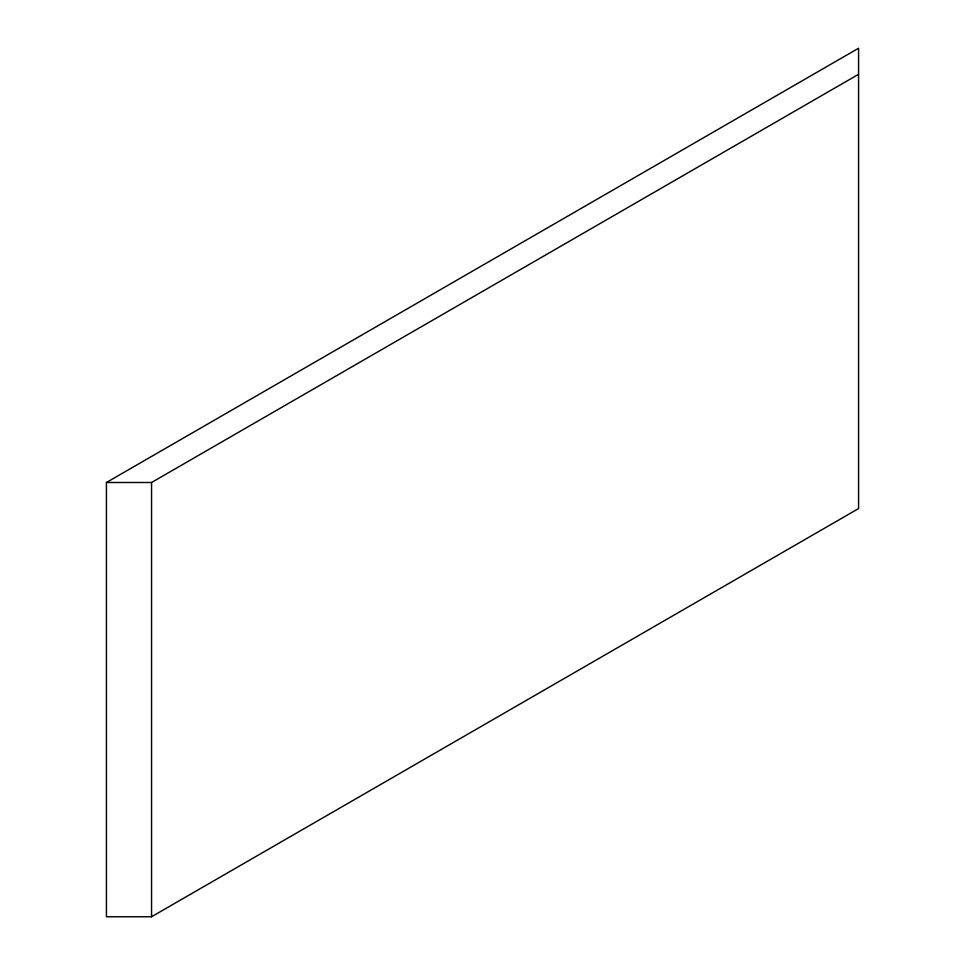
<?xml version="1.0" encoding="UTF-8"?>
<svg xmlns="http://www.w3.org/2000/svg" width="965" height="965" viewBox="0 0 965 965"><rect width="100%" height="100%" fill="white"/><g stroke="black" fill="none" stroke-linecap="round" stroke-linejoin="round"><path stroke-width="1.45" d="M106.427 482.5L858.573 48.25L858.573 508.555L151.553 916.75L106.427 916.75L106.427 482.5L151.553 482.5L858.573 74.305M151.553 482.5L151.553 916.75"/></g></svg>
